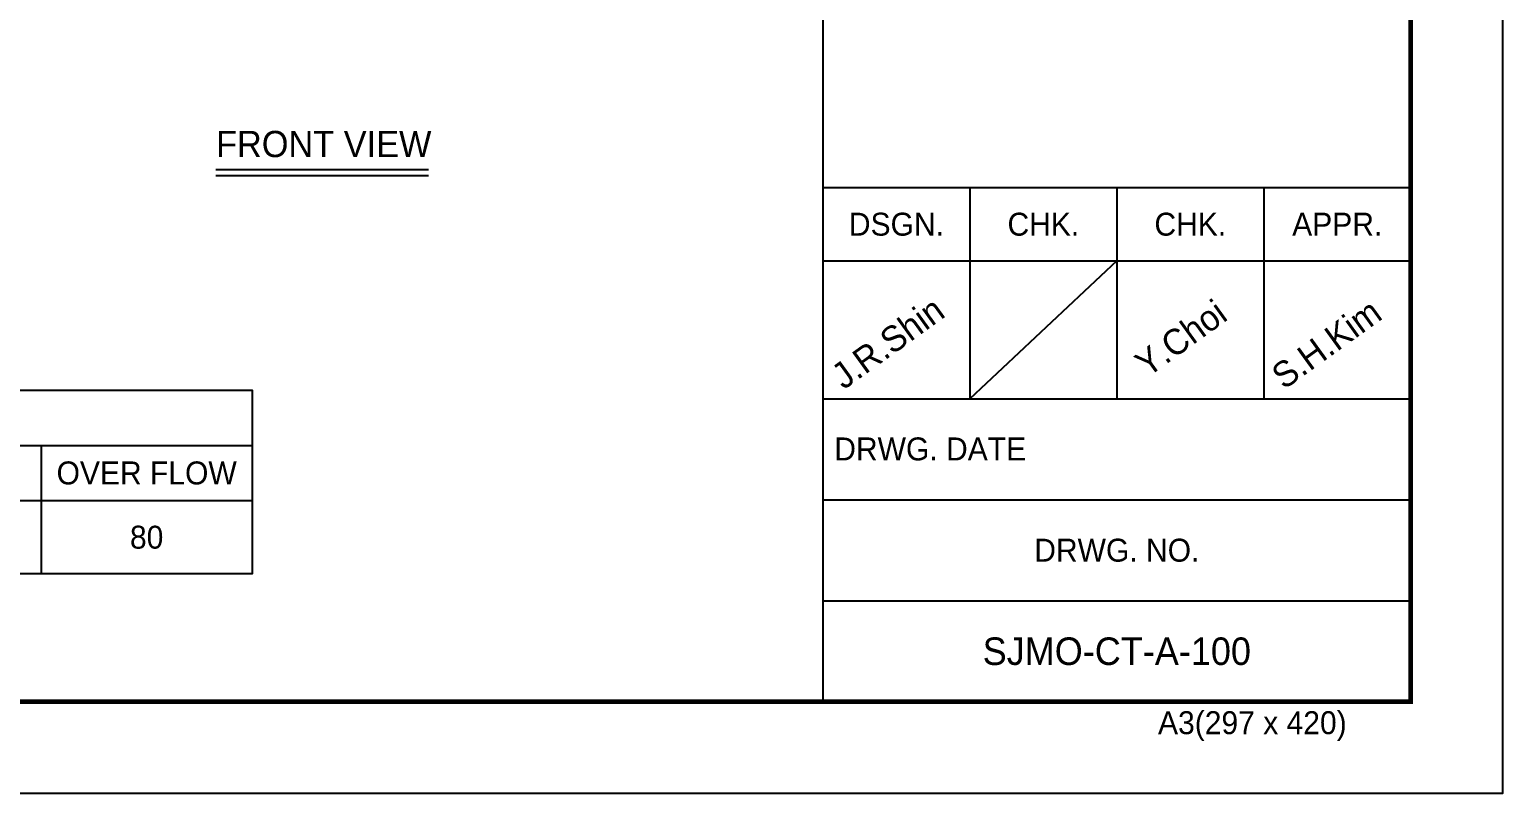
# Model space of a CAD drawing. Header units: millimetres. Extents: x 87724 to 117132, y 70018 to 90813.
# Drawn here: x 105901 to 117132, y 70018 to 75844 of the extents above; entities that cross this region are included whole.
import ezdxf
from ezdxf.enums import TextEntityAlignment as Align

# ---------------------------------------------------------------- set-up
doc = ezdxf.new("R2010")
doc.units = ezdxf.units.MM
for name, color, linetype in [('냉각탑_box', 1, 'Continuous'), ('냉각탑_form', 1, 'Continuous'), ('냉각탑_text', 3, 'Continuous')]:
    doc.layers.add(name, color=color, linetype=linetype)
doc.styles.add('돋움', font='Dotum.ttf')

msp = doc.modelspace()

# ---------------------------------------------------------------- linework, layer by layer
at = {"layer": 'Defpoints'}
msp.add_lwpolyline([(87724.4, 90813.3), (117131.6, 90813.3), (117131.6, 70018.2), (87724.4, 70018.2)], close=True, dxfattribs=at)
at = {"layer": '냉각탑_box'}
for p, q in [((107320.7, 74776), (108944, 74776)), ((107320.7, 74729.3), (108944, 74729.3)), ((102209.2, 72672.7), (107599.2, 72672.7)), ((105989.2, 72672.7), (105989.2, 71692.7)), ((92549.2, 72252.7), (107599.2, 72252.7))]:
    msp.add_line(p, q, dxfattribs=at)
msp.add_lwpolyline([(92549.2, 73092.7), (107599.2, 73092.7), (107599.2, 71692.7), (92549.2, 71692.7)], close=True, dxfattribs=at)
at = {"layer": '냉각탑_form'}
for p, q in [((111950.4, 83076.4), (111950.4, 70718.4)), ((111950.4, 74639.3), (116431.5, 74639.3)), ((113070.6, 74639.3), (113070.6, 73028.9)), ((114190.9, 74639.3), (114190.9, 73028.9)), ((115311.2, 74639.3), (115311.2, 73028.9)), ((111950.4, 74079.2), (116431.5, 74079.2)), ((114190.9, 74079.2), (113070.6, 73028.9)), ((111950.4, 73028.9), (116431.5, 73028.9)), ((111950.4, 72258.7), (116431.5, 72258.7)), ((111950.4, 71488.6), (116431.5, 71488.6))]:
    msp.add_line(p, q, dxfattribs=at)
at = {"layer": '냉각탑_form', "const_width": 35}
msp.add_lwpolyline([(88424.6, 90113.1), (88424.6, 70718.4), (116431.5, 70718.4), (116431.5, 90113.1)], close=True, dxfattribs=at)

# ---------------------------------------------------------------- texts
at = {"layer": '냉각탑_form', "style": '돋움'}
for s, p in [('DSGN.', (112510.5, 74359.3)), ('CHK.', (113630.8, 74359.3)), ('CHK.', (114751.1, 74359.3)), ('APPR.', (115871.3, 74359.3)), ('DRWG. NO.', (114190.9, 71873.7))]:
    msp.add_text(s, height=175.04, dxfattribs=at).set_placement(p, align=Align.MIDDLE_CENTER)
for s, height, p in [('DRWG. DATE', 175.04, (112036.6, 72558.3)), ('A3(297 x 420)', 175.043, (114505, 70470.8))]:
    msp.add_text(s, height=height, dxfattribs=at).set_placement(p)
at = {"layer": '냉각탑_text', "style": '돋움'}
for s, height, p in [('FRONT VIEW', 199.97, (108144.2, 74970.7)), ('OVER FLOW', 175, (106794.2, 72462.7)), ('80', 175, (106794.2, 71972.7)), ('SJMO-CT-A-100', 210.051, (114190.9, 71103.5))]:
    msp.add_text(s, height=height, dxfattribs=at).set_placement(p, align=Align.MIDDLE_CENTER)
for s, p in [('Y.Choi', (114424, 73186.5)), ('J.R.Shin', (112108.7, 73093.1)), ('S.H.Kim', (115465.2, 73093.1))]:
    msp.add_text(s, height=196.05, rotation=35.81856, dxfattribs=at).set_placement(p)

doc.saveas('drawing.dxf')
